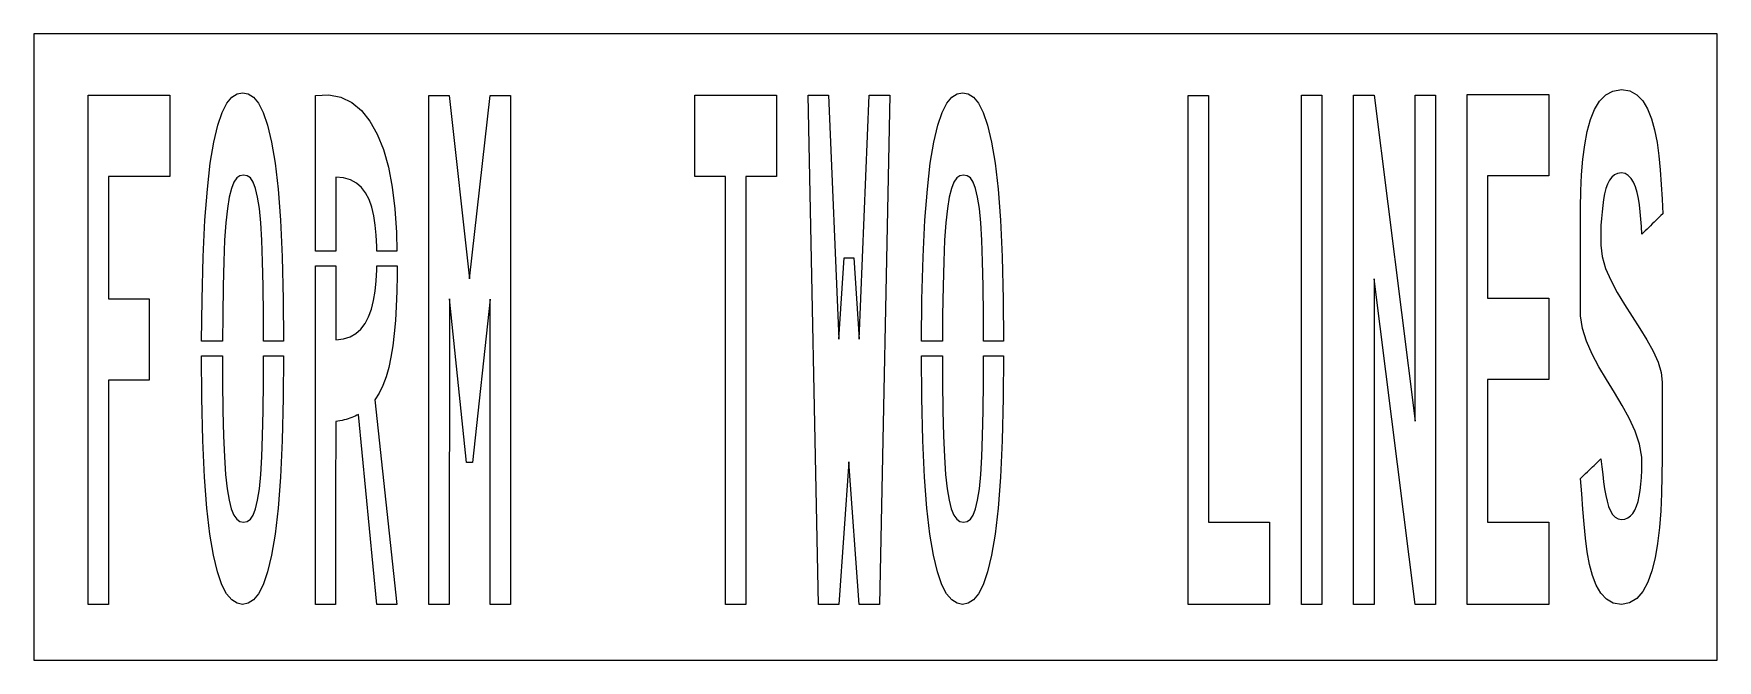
# Model space of a CAD drawing. Extents: x 0 to 86, y 0 to 32.
import ezdxf

# ---------------------------------------------------------------- set-up
doc = ezdxf.new("R2010")
doc.units = 0
doc.layers.add('CUT', color=7, linetype='Continuous')
doc.layers.add('OUTSIDE', color=1, linetype='Continuous')

msp = doc.modelspace()

# ---------------------------------------------------------------- linework, layer by layer
at = {"layer": 'CUT'}
for points in [[(3.8271, 18.4583), (5.9071, 18.4583), (5.9071, 14.2983), (3.8271, 14.2983), (3.8271, 2.8583), (2.7871, 2.8583), (2.7871, 28.8583), (6.9497, 28.8583), (6.9497, 24.6983), (3.8271, 24.6983)], [(12.4825, 24.0665), (12.6047, 22.4805), (12.6931, 20.6059), (12.7503, 18.4271), (12.7658, 16.2941), (11.743, 16.2941), (11.7389, 17.6211), (11.7233, 19.1005), (11.6947, 20.3719), (11.6531, 21.4483), (11.5985, 22.3453), (11.5283, 23.0785), (11.4399, 23.6583), (11.3359, 24.1003), (11.2137, 24.4201), (11.0707, 24.6307), (10.9095, 24.7477), (10.7249, 24.7815), (10.5377, 24.7477), (10.3739, 24.6307), (10.2257, 24.4201), (10.0983, 24.1003), (9.9891, 23.6583), (9.8955, 23.0785), (9.8175, 22.3453), (9.7551, 21.4483), (9.7083, 20.3719), (9.6745, 19.1005), (9.6537, 17.6211), (9.6456, 16.2941), (8.5782, 16.2941), (8.5981, 18.4271), (8.6579, 20.6059), (8.7489, 22.4805), (8.8737, 24.0665), (9.0219, 25.3899), (9.1987, 26.4663), (9.3989, 27.3217), (9.6199, 27.9743), (9.8591, 28.4449), (10.1165, 28.7543), (10.3895, 28.9259), (10.6729, 28.9779), (10.9563, 28.9259), (11.2293, 28.7543), (11.4867, 28.4449), (11.7285, 27.9743), (11.9521, 27.3217), (12.1523, 26.4663), (12.3317, 25.3899)], [(17.8619, 26.0815), (18.1167, 25.1767), (18.3143, 24.1653), (18.4547, 23.0525), (18.5379, 21.8409), (18.5568, 20.8961), (17.5271, 20.8961), (17.5239, 21.1389), (17.4953, 21.7031), (17.4459, 22.2257), (17.3705, 22.7067), (17.2665, 23.1435), (17.1287, 23.5309), (16.9571, 23.8663), (16.7439, 24.1497), (16.4865, 24.3733), (16.1849, 24.5371), (15.8313, 24.6359), (15.4257, 24.6697), (15.4257, 23.9781), (15.4257, 23.2865), (15.4257, 22.5949), (15.4257, 21.9033), (15.4257, 21.2117), (15.4257, 20.8961), (14.3935, 20.8961), (14.3935, 22.3557), (14.3935, 24.5215), (14.3935, 26.6873), (14.3935, 28.8479), (15.0721, 28.8765), (15.6909, 28.7517), (16.2447, 28.4839), (16.7387, 28.0757), (17.1729, 27.5349), (17.5473, 26.8693)], [(24.3515, 28.8479), (24.3515, 2.8583), (23.3089, 2.8583), (23.3089, 18.4453), (22.4119, 10.1045), (22.1103, 10.0967), (21.2393, 18.4531), (21.2289, 2.8583), (20.1889, 2.8583), (20.1889, 28.8479), (21.2289, 28.8479), (22.2689, 19.4853), (23.3089, 28.8479)], [(35.3365, 2.8583), (35.3365, 24.6983), (33.7765, 24.6983), (33.7765, 28.8583), (37.9391, 28.8583), (37.9391, 24.6983), (36.3765, 24.6983), (36.3765, 2.8583)], [(42.1641, 16.3965), (42.6841, 28.8583), (43.7267, 28.8583), (43.2067, 2.8583), (42.1641, 2.8583), (41.6441, 10.1383), (41.1241, 2.8583), (40.0841, 2.8583), (39.5641, 28.8583), (40.6041, 28.8583), (41.1241, 16.3965), (41.3997, 20.5591), (41.8963, 20.5591)], [(49.2595, 24.0665), (49.3817, 22.4805), (49.4701, 20.6059), (49.5273, 18.4271), (49.5428, 16.2941), (48.52, 16.2941), (48.5159, 17.6211), (48.5003, 19.1005), (48.4717, 20.3719), (48.4301, 21.4483), (48.3755, 22.3453), (48.3053, 23.0785), (48.2169, 23.6583), (48.1129, 24.1003), (47.9907, 24.4201), (47.8477, 24.6307), (47.6865, 24.7477), (47.5019, 24.7815), (47.3147, 24.7477), (47.1509, 24.6307), (47.0027, 24.4201), (46.8753, 24.1003), (46.7661, 23.6583), (46.6725, 23.0785), (46.5945, 22.3453), (46.5321, 21.4483), (46.4853, 20.3719), (46.4515, 19.1005), (46.4307, 17.6211), (46.4226, 16.2941), (45.3552, 16.2941), (45.3751, 18.4271), (45.4349, 20.6059), (45.5259, 22.4805), (45.6507, 24.0665), (45.7989, 25.3899), (45.9757, 26.4663), (46.1759, 27.3217), (46.3969, 27.9743), (46.6361, 28.4449), (46.8935, 28.7543), (47.1665, 28.9259), (47.4499, 28.9779), (47.7333, 28.9259), (48.0063, 28.7543), (48.2637, 28.4449), (48.5055, 27.9743), (48.7291, 27.3217), (48.9293, 26.4663), (49.1087, 25.3899)], [(58.9705, 2.8583), (58.9705, 28.8479), (60.0105, 28.8479), (60.0105, 7.0625), (63.1331, 7.0625), (63.1331, 2.8583)], [(65.7981, 28.8583), (65.7981, 2.8583), (64.7581, 2.8583), (64.7581, 28.8583)], [(71.6013, 28.8557), (71.6013, 2.8583), (70.5587, 2.8583), (68.4683, 19.4879), (68.4683, 2.8583), (67.4231, 2.8583), (67.4231, 28.8557), (68.4683, 28.8557), (70.5587, 12.2053), (70.5587, 28.8557)], [(77.3889, 18.4973), (77.3889, 14.3373), (74.2663, 14.3373), (74.2663, 7.0573), (77.3889, 7.0573), (77.3889, 2.8583), (73.2263, 2.8583), (73.2263, 28.8973), (77.3889, 28.8973), (77.3889, 24.7373), (74.2663, 24.7373), (74.2663, 18.4973)], [(82.6383, 27.6597), (82.7969, 27.0877), (82.9217, 26.4507), (83.0153, 25.7643), (83.0829, 25.0441), (83.1375, 24.3031), (83.1765, 23.5517), (83.2129, 22.8029), (83.1219, 22.7171), (83.0335, 22.6287), (82.9451, 22.5429), (82.8541, 22.4545), (82.7657, 22.3687), (82.6773, 22.2829), (82.5863, 22.1945), (82.4979, 22.1087), (82.4095, 22.0203), (82.3185, 21.9345), (82.2301, 21.8487), (82.1417, 21.7603), (82.1235, 22.1451), (82.0975, 22.5273), (82.0663, 22.8965), (82.0221, 23.2527), (81.9675, 23.5881), (81.8999, 23.8975), (81.8141, 24.1731), (81.7153, 24.4149), (81.5931, 24.6099), (81.4527, 24.7581), (81.2889, 24.8543), (81.0991, 24.8881), (80.9093, 24.8647), (80.7481, 24.7919), (80.6077, 24.6749), (80.4907, 24.5137), (80.3919, 24.3161), (80.3113, 24.0873), (80.2437, 23.8247), (80.1917, 23.5387), (80.1475, 23.2293), (80.1111, 22.9043), (80.0825, 22.5637), (80.0565, 22.2127), (80.0565, 22.1269), (80.0565, 22.0437), (80.0565, 21.9579), (80.0565, 21.8747), (80.0565, 21.7889), (80.0565, 21.7057), (80.0565, 21.6199), (80.0565, 21.5367), (80.0565, 21.4509), (80.0565, 21.3677), (80.0565, 21.2819), (80.0565, 21.1987), (80.1189, 20.6137), (80.2905, 20.0157), (80.5531, 19.4073), (80.8807, 18.7911), (81.2525, 18.1749), (81.6451, 17.5587), (82.0377, 16.9529), (82.4043, 16.3601), (82.7241, 15.7855), (82.9763, 15.2317), (83.1375, 14.7039), (83.1843, 14.2099), (83.1843, 13.8875), (83.1843, 13.5625), (83.1843, 13.2401), (83.1843, 12.9151), (83.1843, 12.5901), (83.1843, 12.2677), (83.1843, 11.9427), (83.1843, 11.6203), (83.1843, 11.2953), (83.1843, 10.9703), (83.1843, 10.6479), (83.1843, 10.3229), (83.1739, 9.4155), (83.1531, 8.5107), (83.1089, 7.6267), (83.0413, 6.7765), (82.9477, 5.9731), (82.8177, 5.2321), (82.6513, 4.5639), (82.4433, 3.9867), (82.1885, 3.5135), (81.8817, 3.1599), (81.5203, 2.9363), (81.0991, 2.8583), (80.6805, 2.9259), (80.3321, 3.1183), (80.0435, 3.4225), (79.8095, 3.8307), (79.6223, 4.3273), (79.4741, 4.8993), (79.3571, 5.5389), (79.2661, 6.2305), (79.1933, 6.9611), (79.1335, 7.7229), (79.0737, 8.5003), (79.0139, 9.2803), (79.0997, 9.3661), (79.1881, 9.4493), (79.2739, 9.5351), (79.3623, 9.6183), (79.4481, 9.7041), (79.5339, 9.7873), (79.6223, 9.8731), (79.7081, 9.9563), (79.7965, 10.0421), (79.8823, 10.1253), (79.9707, 10.2111), (80.0565, 10.2943), (80.1007, 9.8835), (80.1449, 9.4857), (80.1917, 9.1061), (80.2437, 8.7499), (80.3035, 8.4197), (80.3711, 8.1207), (80.4491, 7.8555), (80.5427, 7.6319), (80.6519, 7.4473), (80.7793, 7.3121), (80.9275, 7.2263), (81.0991, 7.1977), (81.2733, 7.2159), (81.4267, 7.2757), (81.5645, 7.3719), (81.6841, 7.5045), (81.7881, 7.6735), (81.8765, 7.8763), (81.9519, 8.1103), (82.0117, 8.3755), (82.0611, 8.6693), (82.0975, 8.9891), (82.1235, 9.3349), (82.1417, 9.7041), (82.1469, 10.3723), (82.0273, 11.0379), (81.8037, 11.7009), (81.4995, 12.3613), (81.1407, 13.0191), (80.7455, 13.6769), (80.3425, 14.3321), (79.9551, 14.9847), (79.6041, 15.6373), (79.3155, 16.2899), (79.1101, 16.9399), (79.0139, 17.5925), (79.0139, 17.9799), (79.0139, 18.3673), (79.0139, 18.7547), (79.0139, 19.1421), (79.0139, 19.5269), (79.0139, 19.9143), (79.0139, 20.3017), (79.0139, 20.6891), (79.0139, 21.0765), (79.0139, 21.4639), (79.0139, 21.8513), (79.0139, 22.2387), (79.0139, 23.1123), (79.0321, 23.9703), (79.0685, 24.7971), (79.1335, 25.5875), (79.2245, 26.3259), (79.3519, 27.0045), (79.5209, 27.6103), (79.7315, 28.1303), (79.9889, 28.5541), (80.3009, 28.8713), (80.6675, 29.0715), (81.0991, 29.1417), (81.5255, 29.0741), (81.8869, 28.8791), (82.1911, 28.5697), (82.4381, 28.1589)], [(18.4183, 16.6825), (18.3429, 16.0585), (18.2493, 15.4813), (18.1349, 14.9535), (17.9971, 14.4725), (17.8333, 14.0383), (17.6461, 13.6509), (17.4277, 13.3077), (18.5561, 2.8583), (17.5291, 2.8583), (16.5983, 12.5615), (16.5151, 12.5173), (16.4267, 12.4731), (16.3383, 12.4341), (16.2473, 12.3951), (16.1537, 12.3613), (16.0575, 12.3301), (15.9587, 12.3015), (15.8573, 12.2755), (15.7533, 12.2521), (15.6467, 12.2313), (15.5375, 12.2131), (15.4257, 12.1975), (15.4257, 11.4201), (15.4257, 10.6427), (15.4231, 9.8627), (15.4231, 9.0853), (15.4231, 8.3079), (15.4205, 7.5279), (15.4205, 6.7505), (15.4179, 5.9705), (15.4179, 5.1931), (15.4179, 4.4131), (15.4179, 3.6357), (15.4179, 2.8583), (15.3321, 2.8583), (15.2463, 2.8583), (15.1605, 2.8583), (15.0747, 2.8583), (14.9889, 2.8583), (14.9057, 2.8583), (14.8199, 2.8583), (14.7341, 2.8583), (14.6509, 2.8583), (14.5651, 2.8583), (14.4793, 2.8583), (14.3935, 2.8583), (14.3935, 5.0215), (14.3935, 7.1847), (14.3935, 9.3505), (14.3935, 11.5163), (14.3935, 13.6847), (14.3935, 15.8531), (14.3935, 18.0215), (14.3935, 20.1441), (15.4257, 20.1441), (15.4257, 19.8285), (15.4257, 19.1369), (15.4257, 18.4453), (15.4257, 17.7537), (15.4257, 17.0621), (15.4257, 16.3705), (15.8183, 16.4095), (16.1641, 16.5135), (16.4631, 16.6825), (16.7179, 16.9139), (16.9311, 17.1999), (17.1079, 17.5379), (17.2509, 17.9305), (17.3601, 18.3673), (17.4381, 18.8509), (17.4927, 19.3761), (17.5239, 19.9403), (17.5265, 20.1441), (18.5615, 20.1441), (18.5587, 19.6699), (18.5431, 18.8483), (18.5171, 18.0761), (18.4755, 17.3533)], [(12.4825, 7.7697), (12.3317, 6.4463), (12.1523, 5.3699), (11.9521, 4.5145), (11.7285, 3.8619), (11.4867, 3.3913), (11.2293, 3.0819), (10.9563, 2.9103), (10.6729, 2.8583), (10.3869, 2.9103), (10.1139, 3.0819), (9.8539, 3.3913), (9.6095, 3.8619), (9.3833, 4.5145), (9.1805, 5.3699), (9.0011, 6.4463), (8.8503, 7.7697), (8.7307, 9.3557), (8.6423, 11.2303), (8.5877, 13.4091), (8.5766, 15.5421), (9.6439, 15.5421), (9.6459, 14.2151), (9.6641, 12.7357), (9.6953, 11.4643), (9.7421, 10.3879), (9.8045, 9.4909), (9.8825, 8.7577), (9.9787, 8.1779), (10.0905, 7.7359), (10.2231, 7.4161), (10.3713, 7.2055), (10.5377, 7.0911), (10.7249, 7.0547), (10.9095, 7.0911), (11.0707, 7.2055), (11.2137, 7.4161), (11.3359, 7.7359), (11.4399, 8.1779), (11.5283, 8.7577), (11.5985, 9.4909), (11.6531, 10.3879), (11.6947, 11.4643), (11.7233, 12.7357), (11.7389, 14.2151), (11.743, 15.5421), (12.7658, 15.5421), (12.7503, 13.4091), (12.6931, 11.2303), (12.6047, 9.3557)], [(49.1087, 6.4463), (48.9293, 5.3699), (48.7291, 4.5145), (48.5055, 3.8619), (48.2637, 3.3913), (48.0063, 3.0819), (47.7333, 2.9103), (47.4499, 2.8583), (47.1639, 2.9103), (46.8909, 3.0819), (46.6309, 3.3913), (46.3865, 3.8619), (46.1603, 4.5145), (45.9575, 5.3699), (45.7781, 6.4463), (45.6273, 7.7697), (45.5077, 9.3557), (45.4193, 11.2303), (45.3647, 13.4091), (45.3536, 15.5421), (46.4209, 15.5421), (46.4229, 14.2151), (46.4411, 12.7357), (46.4723, 11.4643), (46.5191, 10.3879), (46.5815, 9.4909), (46.6595, 8.7577), (46.7557, 8.1779), (46.8675, 7.7359), (47.0001, 7.4161), (47.1483, 7.2055), (47.3147, 7.0911), (47.5019, 7.0547), (47.6865, 7.0911), (47.8477, 7.2055), (47.9907, 7.4161), (48.1129, 7.7359), (48.2169, 8.1779), (48.3053, 8.7577), (48.3755, 9.4909), (48.4301, 10.3879), (48.4717, 11.4643), (48.5003, 12.7357), (48.5159, 14.2151), (48.52, 15.5421), (49.5428, 15.5421), (49.5273, 13.4091), (49.4701, 11.2303), (49.3817, 9.3557), (49.2595, 7.7697)]]:
    msp.add_lwpolyline(points, close=True, dxfattribs=at)
at = {"layer": 'OUTSIDE'}
msp.add_lwpolyline([(0, 0), (86, 0), (86, 32), (0, 32)], close=True, dxfattribs=at)

doc.saveas('drawing.dxf')
